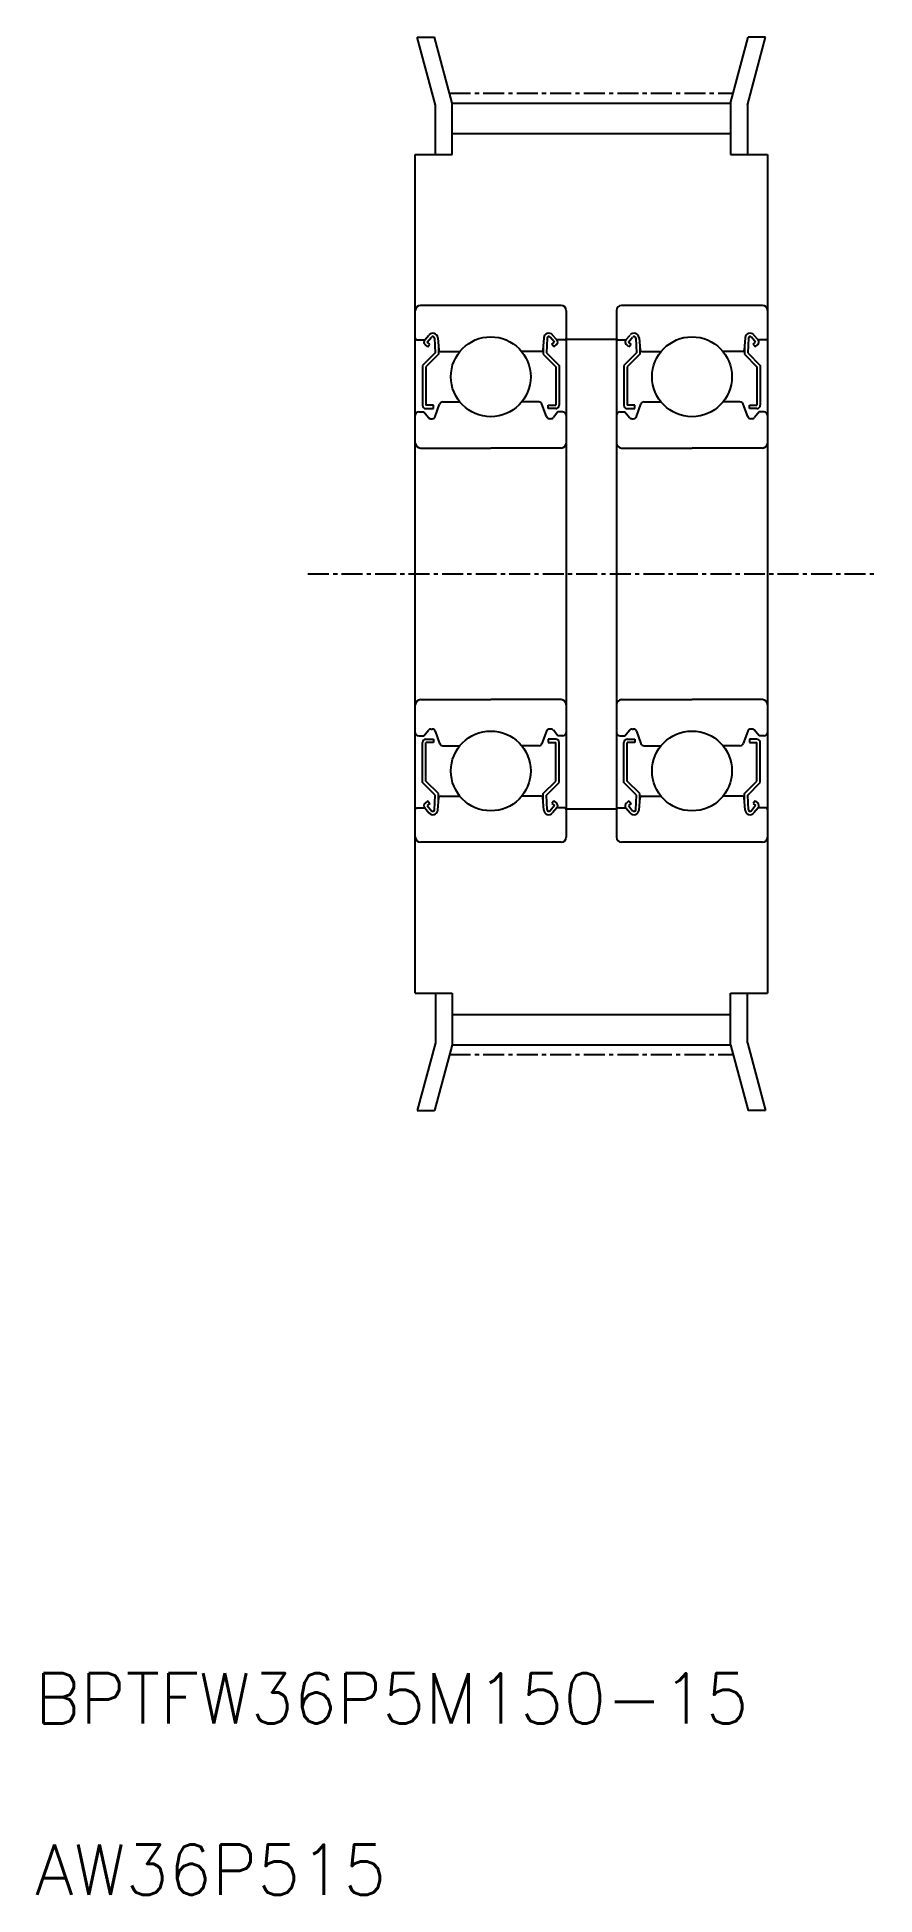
# Model space of a CAD drawing. Extents: x 22 to 72, y 0 to 111.
import ezdxf
from ezdxf.enums import TextEntityAlignment as Align

# ---------------------------------------------------------------- set-up
doc = ezdxf.new("R2010")
doc.units = 0
doc.linetypes.add('CENTER', pattern=[2, 1.25, -0.25, 0.25, -0.25])
doc.layers.get('0').update_dxf_attribs({"linetype": 'CONTINUOUS'})
doc.layers.add('CENTER', color=1, linetype='CONTINUOUS')
doc.styles.get("Standard").update_dxf_attribs({"font": 'txt.shx', "bigfont": 'bigfont.shx'})

msp = doc.modelspace()

# ---------------------------------------------------------------- linework, layer by layer
at = {"color": 7, "linetype": 'CONTINUOUS'}
for p, q in [((44.64, 111.07), (45.68, 111.07)), ((45.73, 107.01), (44.64, 111.07)), ((46.73, 107.14), (45.68, 111.07)), ((63.33, 107.14), (64.38, 111.07)), ((64.33, 107.01), (65.42, 111.07)), ((65.42, 111.07), (64.38, 111.07)), ((45.73, 104.07), (45.73, 107.01)), ((46.73, 104.07), (46.73, 107.14)), ((46.73, 107.14), (63.33, 107.14)), ((63.33, 107.14), (63.33, 104.07)), ((64.33, 107.01), (64.33, 104.07)), ((46.73, 105.33), (63.33, 105.33)), ((44.53, 54.07), (44.53, 104.07)), ((44.53, 104.07), (46.73, 104.07)), ((63.33, 104.07), (65.53, 104.07)), ((65.53, 104.07), (65.53, 54.07)), ((49.03, 95.07), (44.83, 95.07)), ((53.23, 95.07), (49.03, 95.07)), ((53.53, 94.77), (53.53, 63.37)), ((56.53, 94.77), (56.53, 63.37)), ((61.03, 95.07), (56.83, 95.07)), ((65.23, 95.07), (61.03, 95.07)), ((45.09, 93.02), (45.34, 93.31)), ((45.24, 92.89), (45.49, 93.19)), ((45.67, 93.13), (45.71, 92.25)), ((45.87, 93.15), (45.93, 92.41)), ((52.19, 93.15), (52.13, 92.41)), ((52.39, 93.13), (52.35, 92.25)), ((52.82, 92.89), (52.57, 93.19)), ((52.97, 93.02), (52.72, 93.31)), ((53.53, 93.07), (56.53, 93.07)), ((57.09, 93.02), (57.34, 93.31)), ((57.24, 92.89), (57.49, 93.19)), ((57.67, 93.13), (57.71, 92.25)), ((57.87, 93.15), (57.93, 92.41)), ((64.19, 93.15), (64.13, 92.41)), ((64.39, 93.13), (64.35, 92.25)), ((64.82, 92.89), (64.57, 93.19)), ((64.97, 93.02), (64.72, 93.31)), ((44.63, 93.02), (45.09, 93.02)), ((45.71, 92.25), (44.96, 91.5)), ((45.27, 92.61), (45.12, 92.74)), ((45.91, 92.17), (45.16, 91.42)), ((45.4, 92.76), (45.24, 92.89)), ((45.27, 92.61), (45.4, 92.76)), ((45.91, 92.64), (45.91, 92.17)), ((46.03, 92.32), (47.18, 92.32)), ((52.03, 92.32), (50.88, 92.32)), ((52.15, 92.64), (52.15, 92.17)), ((52.15, 92.17), (52.9, 91.42)), ((52.35, 92.25), (53.1, 91.5)), ((52.67, 92.76), (52.82, 92.89)), ((52.79, 92.61), (52.67, 92.76)), ((52.79, 92.61), (52.95, 92.74)), ((53.43, 93.02), (52.97, 93.02)), ((56.63, 93.02), (57.09, 93.02)), ((57.71, 92.25), (56.96, 91.5)), ((57.27, 92.61), (57.12, 92.74)), ((57.91, 92.17), (57.16, 91.42)), ((57.4, 92.76), (57.24, 92.89)), ((57.27, 92.61), (57.4, 92.76)), ((57.91, 92.64), (57.91, 92.17)), ((58.03, 92.32), (59.18, 92.32)), ((64.03, 92.32), (62.88, 92.32)), ((64.15, 92.64), (64.15, 92.17)), ((64.15, 92.17), (64.9, 91.42)), ((64.35, 92.25), (65.1, 91.5)), ((64.67, 92.76), (64.82, 92.89)), ((64.79, 92.61), (64.67, 92.76)), ((64.79, 92.61), (64.95, 92.74)), ((65.43, 93.02), (64.97, 93.02)), ((44.96, 91.5), (44.96, 89.12)), ((45.16, 91.42), (45.16, 89.12)), ((52.9, 91.42), (52.9, 89.12)), ((53.1, 91.5), (53.1, 89.12)), ((56.96, 91.5), (56.96, 89.12)), ((57.16, 91.42), (57.16, 89.12)), ((64.9, 91.42), (64.9, 89.12)), ((65.1, 91.5), (65.1, 89.12)), ((44.73, 88.72), (45.03, 88.72)), ((45.03, 88.72), (45.31, 88.39)), ((45.61, 89.12), (45.16, 89.12)), ((45.16, 88.92), (45.61, 88.92)), ((45.61, 88.92), (45.61, 89.12)), ((45.71, 88.45), (45.98, 89.19)), ((46.17, 89.32), (47.18, 89.32)), ((51.89, 89.32), (50.88, 89.32)), ((52.35, 88.45), (52.08, 89.19)), ((52.45, 88.92), (52.45, 89.12)), ((52.45, 89.12), (52.9, 89.12)), ((52.9, 88.92), (52.45, 88.92)), ((53.03, 88.72), (52.76, 88.39)), ((53.33, 88.72), (53.03, 88.72)), ((56.73, 88.72), (57.03, 88.72)), ((57.03, 88.72), (57.31, 88.39)), ((57.61, 89.12), (57.16, 89.12)), ((57.16, 88.92), (57.61, 88.92)), ((57.61, 88.92), (57.61, 89.12)), ((57.71, 88.45), (57.98, 89.19)), ((58.17, 89.32), (59.18, 89.32)), ((63.89, 89.32), (62.88, 89.32)), ((64.35, 88.45), (64.08, 89.19)), ((64.45, 89.12), (64.9, 89.12)), ((64.45, 88.92), (64.45, 89.12)), ((64.9, 88.92), (64.45, 88.92)), ((65.03, 88.72), (64.76, 88.39)), ((65.33, 88.72), (65.03, 88.72)), ((45.46, 88.32), (45.53, 88.32)), ((52.6, 88.32), (52.54, 88.32)), ((57.46, 88.32), (57.53, 88.32)), ((64.6, 88.32), (64.54, 88.32)), ((44.83, 86.57), (49.03, 86.57)), ((53.23, 86.57), (49.03, 86.57)), ((56.83, 86.57), (61.03, 86.57)), ((65.23, 86.57), (61.03, 86.57)), ((44.83, 71.57), (49.03, 71.57)), ((53.23, 71.57), (49.03, 71.57)), ((56.83, 71.57), (61.03, 71.57)), ((65.23, 71.57), (61.03, 71.57)), ((45.46, 69.82), (45.53, 69.82)), ((52.6, 69.82), (52.54, 69.82)), ((57.46, 69.82), (57.53, 69.82)), ((64.6, 69.82), (64.54, 69.82)), ((44.73, 69.42), (45.03, 69.42)), ((44.96, 66.63), (44.96, 69.02)), ((45.03, 69.42), (45.31, 69.75)), ((45.16, 69.22), (45.61, 69.22)), ((45.16, 66.72), (45.16, 69.02)), ((45.61, 69.02), (45.16, 69.02)), ((45.61, 69.22), (45.61, 69.02)), ((45.71, 69.69), (45.98, 68.95)), ((46.17, 68.82), (47.18, 68.82)), ((51.89, 68.82), (50.88, 68.82)), ((52.35, 69.69), (52.08, 68.95)), ((52.9, 69.22), (52.45, 69.22)), ((52.45, 69.22), (52.45, 69.02)), ((52.45, 69.02), (52.9, 69.02)), ((53.03, 69.42), (52.76, 69.75)), ((52.9, 66.72), (52.9, 69.02)), ((53.33, 69.42), (53.03, 69.42)), ((53.1, 66.63), (53.1, 69.02)), ((56.73, 69.42), (57.03, 69.42)), ((56.96, 66.63), (56.96, 69.02)), ((57.03, 69.42), (57.31, 69.75)), ((57.16, 69.22), (57.61, 69.22)), ((57.61, 69.02), (57.16, 69.02)), ((57.16, 66.72), (57.16, 69.02)), ((57.61, 69.22), (57.61, 69.02)), ((57.71, 69.69), (57.98, 68.95)), ((58.17, 68.82), (59.18, 68.82)), ((63.89, 68.82), (62.88, 68.82)), ((64.35, 69.69), (64.08, 68.95)), ((64.45, 69.22), (64.45, 69.02)), ((64.9, 69.22), (64.45, 69.22)), ((64.45, 69.02), (64.9, 69.02)), ((65.03, 69.42), (64.76, 69.75)), ((64.9, 66.72), (64.9, 69.02)), ((65.33, 69.42), (65.03, 69.42)), ((65.1, 66.63), (65.1, 69.02)), ((45.71, 65.88), (44.96, 66.63)), ((45.91, 65.97), (45.16, 66.72)), ((52.15, 65.97), (52.9, 66.72)), ((52.35, 65.88), (53.1, 66.63)), ((57.71, 65.88), (56.96, 66.63)), ((57.91, 65.97), (57.16, 66.72)), ((64.15, 65.97), (64.9, 66.72)), ((64.35, 65.88), (65.1, 66.63)), ((45.27, 65.53), (45.12, 65.4)), ((45.4, 65.37), (45.24, 65.25)), ((45.27, 65.53), (45.4, 65.37)), ((45.67, 65.01), (45.71, 65.88)), ((45.87, 64.99), (45.93, 65.73)), ((45.91, 65.5), (45.91, 65.97)), ((46.03, 65.82), (47.18, 65.82)), ((52.03, 65.82), (50.88, 65.82)), ((52.19, 64.99), (52.13, 65.73)), ((52.15, 65.5), (52.15, 65.97)), ((52.39, 65.01), (52.35, 65.88)), ((52.79, 65.53), (52.67, 65.37)), ((52.67, 65.37), (52.82, 65.25)), ((52.79, 65.53), (52.95, 65.4)), ((57.27, 65.53), (57.12, 65.4)), ((57.4, 65.37), (57.24, 65.25)), ((57.27, 65.53), (57.4, 65.37)), ((57.67, 65.01), (57.71, 65.88)), ((57.87, 64.99), (57.93, 65.73)), ((57.91, 65.5), (57.91, 65.97)), ((58.03, 65.82), (59.18, 65.82)), ((64.03, 65.82), (62.88, 65.82)), ((64.19, 64.99), (64.13, 65.73)), ((64.15, 65.5), (64.15, 65.97)), ((64.39, 65.01), (64.35, 65.88)), ((64.79, 65.53), (64.67, 65.37)), ((64.67, 65.37), (64.82, 65.25)), ((64.79, 65.53), (64.95, 65.4)), ((44.63, 65.12), (45.09, 65.12)), ((45.09, 65.12), (45.34, 64.82)), ((45.24, 65.25), (45.49, 64.95)), ((52.82, 65.25), (52.57, 64.95)), ((52.97, 65.12), (52.72, 64.82)), ((53.43, 65.12), (52.97, 65.12)), ((53.53, 65.07), (56.53, 65.07)), ((56.63, 65.12), (57.09, 65.12)), ((57.09, 65.12), (57.34, 64.82)), ((57.24, 65.25), (57.49, 64.95)), ((64.82, 65.25), (64.57, 64.95)), ((64.97, 65.12), (64.72, 64.82)), ((65.43, 65.12), (64.97, 65.12)), ((49.03, 63.07), (44.83, 63.07)), ((53.23, 63.07), (49.03, 63.07)), ((61.03, 63.07), (56.83, 63.07)), ((65.23, 63.07), (61.03, 63.07)), ((44.53, 54.07), (46.73, 54.07)), ((45.73, 54.07), (45.73, 51.12)), ((46.73, 54.07), (46.73, 50.99)), ((63.33, 54.07), (65.53, 54.07)), ((63.33, 50.99), (63.33, 54.07)), ((64.33, 51.12), (64.33, 54.07)), ((46.73, 52.8), (63.33, 52.8)), ((45.73, 51.12), (44.64, 47.07)), ((46.73, 50.99), (45.68, 47.07)), ((46.73, 50.99), (63.33, 50.99)), ((63.33, 50.99), (64.38, 47.07)), ((64.33, 51.12), (65.42, 47.07)), ((44.64, 47.07), (45.68, 47.07)), ((65.42, 47.07), (64.38, 47.07))]:
    msp.add_line(p, q, dxfattribs=at)
for centre in [(49.03, 90.82), (61.03, 90.82), (49.03, 67.32), (61.03, 67.32)]:
    msp.add_circle(centre, 2.38, dxfattribs=at)
for centre, radius, start, end in [((44.83, 94.77), 0.3, 90, 180), ((53.23, 94.77), 0.3, 0, 90), ((56.83, 94.77), 0.3, 90, 180), ((65.23, 94.77), 0.3, 0, 90), ((44.63, 93.12), 0.1, 180, 270), ((45.57, 93.12), 0.3, 4.9968, 140.0002), ((45.57, 93.12), 0.1, 2.8198, 140.0033), ((52.49, 93.12), 0.3, 39.9998, 175.0032), ((52.49, 93.12), 0.1, 39.9967, 177.1802), ((53.43, 93.12), 0.1, 270, 0), ((56.63, 93.12), 0.1, 180, 270), ((57.57, 93.12), 0.3, 4.9968, 140.0002), ((57.57, 93.12), 0.1, 2.8198, 140.0033), ((64.49, 93.12), 0.3, 39.9998, 175.0032), ((64.49, 93.12), 0.1, 39.9967, 177.1802), ((65.43, 93.12), 0.1, 270, 0), ((45.24, 92.89), 0.2, 140.0002, 230.0848), ((46.03, 92.42), 0.1, 184.9968, 269.9995), ((52.03, 92.42), 0.1, 270.0005, 355.0032), ((52.82, 92.89), 0.2, 309.9152, 39.9998), ((57.24, 92.89), 0.2, 140.0002, 230.0848), ((58.03, 92.42), 0.1, 184.9968, 269.9995), ((64.03, 92.42), 0.1, 270.0005, 355.0032), ((64.82, 92.89), 0.2, 309.9152, 39.9998), ((44.73, 88.52), 0.2, 90, 180), ((45.16, 89.12), 0.2, 180, 270), ((46.17, 89.12), 0.2, 90, 159.9919), ((51.89, 89.12), 0.2, 20.0081, 90), ((52.9, 89.12), 0.2, 270, 0), ((53.33, 88.52), 0.2, 0, 90), ((56.73, 88.52), 0.2, 90, 180), ((57.16, 89.12), 0.2, 180, 270), ((58.17, 89.12), 0.2, 90, 159.9919), ((63.89, 89.12), 0.2, 20.0081, 90), ((64.9, 89.12), 0.2, 270, 0), ((65.33, 88.52), 0.2, 0, 90), ((45.46, 88.52), 0.2, 219.9962, 270), ((45.53, 88.52), 0.2, 270, 339.9919), ((52.54, 88.52), 0.2, 200.0081, 270), ((52.6, 88.52), 0.2, 270, 320.0038), ((57.46, 88.52), 0.2, 219.9962, 270), ((57.53, 88.52), 0.2, 270, 339.9919), ((64.54, 88.52), 0.2, 200.0081, 270), ((64.6, 88.52), 0.2, 270, 320.0038), ((44.83, 86.87), 0.3, 180, 270), ((53.23, 86.87), 0.3, 270, 0), ((56.83, 86.87), 0.3, 180, 270), ((65.23, 86.87), 0.3, 270, 0), ((44.83, 71.27), 0.3, 90, 180), ((53.23, 71.27), 0.3, 0, 90), ((56.83, 71.27), 0.3, 90, 180), ((65.23, 71.27), 0.3, 0, 90), ((45.46, 69.62), 0.2, 90, 140.0038), ((45.53, 69.62), 0.2, 20.0081, 90), ((52.54, 69.62), 0.2, 90, 159.9919), ((52.6, 69.62), 0.2, 39.9962, 90), ((57.46, 69.62), 0.2, 90, 140.0038), ((57.53, 69.62), 0.2, 20.0081, 90), ((64.54, 69.62), 0.2, 90, 159.9919), ((64.6, 69.62), 0.2, 39.9962, 90), ((44.73, 69.62), 0.2, 180, 270), ((45.16, 69.02), 0.2, 90, 180), ((46.17, 69.02), 0.2, 200.0081, 270), ((51.89, 69.02), 0.2, 270, 339.9919), ((52.9, 69.02), 0.2, 0, 90), ((53.33, 69.62), 0.2, 270, 0), ((56.73, 69.62), 0.2, 180, 270), ((57.16, 69.02), 0.2, 90, 180), ((58.17, 69.02), 0.2, 200.0081, 270), ((63.89, 69.02), 0.2, 270, 339.9919), ((64.9, 69.02), 0.2, 0, 90), ((65.33, 69.62), 0.2, 270, 0), ((45.24, 65.25), 0.2, 129.9152, 219.9998), ((46.03, 65.72), 0.1, 90.0005, 175.0032), ((52.03, 65.72), 0.1, 4.9968, 89.9995), ((52.82, 65.25), 0.2, 320.0002, 50.0848), ((57.24, 65.25), 0.2, 129.9152, 219.9998), ((58.03, 65.72), 0.1, 90.0005, 175.0032), ((64.03, 65.72), 0.1, 4.9968, 89.9995), ((64.82, 65.25), 0.2, 320.0002, 50.0848), ((44.63, 65.02), 0.1, 90, 180), ((45.57, 65.01), 0.3, 219.9998, 355.0032), ((45.57, 65.01), 0.1, 219.9967, 357.1802), ((52.49, 65.01), 0.3, 184.9968, 320.0002), ((52.49, 65.01), 0.1, 182.8198, 320.0033), ((53.43, 65.02), 0.1, 0, 90), ((56.63, 65.02), 0.1, 90, 180), ((57.57, 65.01), 0.3, 219.9998, 355.0032), ((57.57, 65.01), 0.1, 219.9967, 357.1802), ((64.49, 65.01), 0.3, 184.9968, 320.0002), ((64.49, 65.01), 0.1, 182.8198, 320.0033), ((65.43, 65.02), 0.1, 0, 90), ((44.83, 63.37), 0.3, 180, 270), ((53.23, 63.37), 0.3, 270, 0), ((56.83, 63.37), 0.3, 180, 270), ((65.23, 63.37), 0.3, 270, 0)]:
    msp.add_arc(centre, radius, start, end, dxfattribs=at)
at = {"layer": 'CENTER', "color": 1, "linetype": 'CENTER'}
for p, q in [((46.58, 107.72), (63.49, 107.72)), ((38.13, 79.07), (71.93, 79.07)), ((46.58, 50.42), (63.49, 50.42))]:
    msp.add_line(p, q, dxfattribs=at)

# ---------------------------------------------------------------- texts
at = {"color": 7, "linetype": 'CONTINUOUS'}
for s, p in [('BPTFW36P5M150-15', (21.85, 9.63)), ('AW36P515', (21.85, -0.59))]:
    msp.add_text(s, height=3, dxfattribs=at).set_placement(p, align=Align.BOTTOM_LEFT)

doc.saveas('drawing.dxf')
